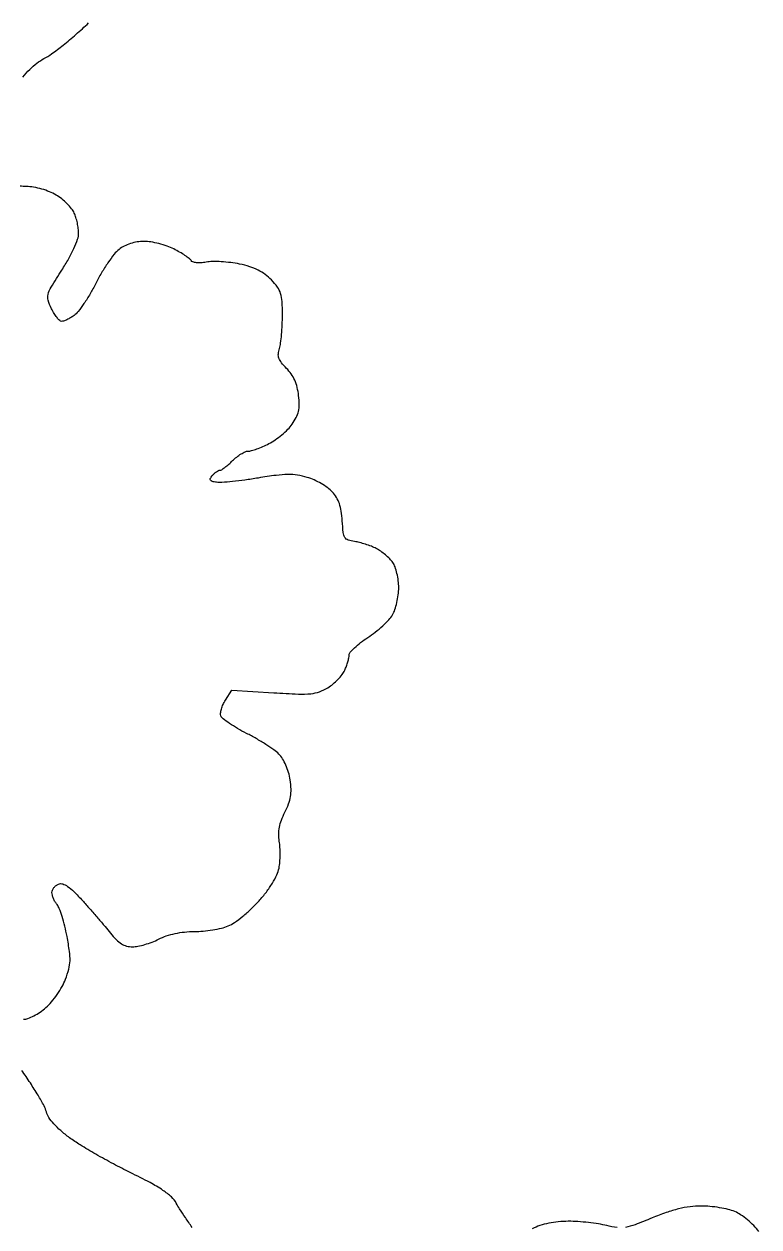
# Model space of a CAD drawing. Extents: x 0 to 102, y 0 to 135.
# Drawn here: x 17.06 to 33.38, y 54.02 to 80.71 of the extents above; entities that cross this region are included whole.
import ezdxf

# ---------------------------------------------------------------- set-up
doc = ezdxf.new("R2010")
doc.units = 0
doc.header["$MEASUREMENT"] = 0

msp = doc.modelspace()

# ---------------------------------------------------------------- linework, layer by layer
for points in [[(17.034703, 79.529498, -0.028559), (17.189124, 79.702865, -0.030827), (17.348387, 79.843792, -0.047791), (17.503082, 79.942348, 0.04042), (17.67067, 80.045684, 0.009885), (17.928423, 80.242894, 0.010064), (18.215716, 80.481462, 0.009887), (18.494906, 80.732777, -0.015804)], [(17.051012, 58.6278, 0.089194), (17.148567, 58.645342, 0.031056), (17.279553, 58.703512, 0.029682), (17.41887, 58.786903, 0.030465), (17.546065, 58.885542, 0.038288), (17.668865, 59.011243, 0.023075), (17.795206, 59.177076, 0.023039), (17.906183, 59.354547, 0.037006), (17.981982, 59.516062, 0.026297), (18.054909, 59.741991, 0.056257), (18.081765, 59.923058, 0.044392), (18.070559, 60.130863, 0.011317), (18.015029, 60.463869, 0.013287), (17.964951, 60.693815, 0.015482), (17.904878, 60.909218, 0.014554), (17.843533, 61.08713, 0.08454), (17.793556, 61.172461, -0.042056), (17.750623, 61.233312, -0.032817), (17.714346, 61.305663, -0.033744), (17.689415, 61.37805, -0.066154), (17.6814, 61.43836, -0.09923), (17.692387, 61.493178, -0.066854), (17.724702, 61.54844, -0.063792), (17.772456, 61.595752, -0.071854), (17.828811, 61.627264, -0.170988), (17.919344, 61.629773, -0.073868), (18.028997, 61.575656, -0.044245), (18.168427, 61.459552, -0.013567), (18.357561, 61.260904, -0.003388), (18.521202, 61.076925, -0.002595), (18.69767, 60.873679, -0.002624), (18.860862, 60.681713, -0.006207), (18.979882, 60.536589, 0.027119), (19.107538, 60.393571, 0.059137), (19.222618, 60.302449, 0.072827), (19.339166, 60.252319, 0.065293), (19.469703, 60.2352, 0.049516), (19.588447, 60.246988, 0.021432), (19.742869, 60.284903, 0.020957), (19.904977, 60.339619, 0.026084), (20.0502, 60.4044, -0.036873), (20.22045, 60.475986, -0.02834), (20.414998, 60.529338, -0.027044), (20.624636, 60.562506, -0.025716), (20.840198, 60.5736, 0.022898), (21.037326, 60.582632, 0.017695), (21.250706, 60.60987, 0.018014), (21.448482, 60.649626, 0.040368), (21.594046, 60.697072, 0.052882), (21.734168, 60.773884, 0.018793), (21.917003, 60.911351, 0.018407), (22.107903, 61.078475, 0.020651), (22.278503, 61.253146, 0.02084), (22.441175, 61.449989, 0.025161), (22.576291, 61.648061, 0.027694), (22.674697, 61.831243, 0.06312), (22.722727, 61.980402, 0.027493), (22.7404, 62.115085, 0.016238), (22.747378, 62.277166, 0.01622), (22.743815, 62.439941, 0.026645), (22.729022, 62.576894, -0.042258), (22.716949, 62.734593, -0.045892), (22.732274, 62.887669, -0.042258), (22.777027, 63.045701, -0.027836), (22.853435, 63.218614, 0.02776), (22.935949, 63.405268, 0.050079), (22.979005, 63.566696, 0.049947), (22.98917, 63.733751, 0.02746), (22.969938, 63.937869, 0.033627), (22.93348, 64.103958, 0.032404), (22.874754, 64.265797, 0.03423), (22.800788, 64.407418, 0.058982), (22.718548, 64.511743, 0.041792), (22.609389, 64.604034, 0.012382), (22.427935, 64.726467, 0.012332), (22.216347, 64.854493, 0.013001), (22.002352, 64.969593, -0.014161), (21.799078, 65.079536, -0.018423), (21.619883, 65.192123, -0.016258), (21.479269, 65.294714, -0.136223), (21.432925, 65.357326, -0.118877), (21.424672, 65.420572, -0.042296), (21.442131, 65.510666, -0.039069), (21.478911, 65.610169, -0.036988), (21.531289, 65.704671), (21.677381, 65.927637), (22.606043, 65.871234, 0.005209), (23.152247, 65.843767, 0.033336), (23.42908, 65.851194, 0.062507), (23.620803, 65.893729, 0.052649), (23.808327, 65.983937, 0.035342), (23.920353, 66.064631, 0.027217), (24.03069, 66.167277, 0.027868), (24.123625, 66.275106, 0.057087), (24.181074, 66.370603, 0.018306), (24.219018, 66.462672, 0.017091), (24.251082, 66.559384, 0.017359), (24.273617, 66.647185, 0.054184), (24.2802, 66.707755, -0.181168), (24.30334, 66.769523, -0.024236), (24.40132, 66.87151, -0.025466), (24.534614, 66.985168, -0.018874), (24.692524, 67.097279, 0.021254), (24.860468, 67.217721, 0.019019), (25.02414, 67.356332, 0.019436), (25.161545, 67.492148, 0.05475), (25.242424, 67.600108, 0.052422), (25.295248, 67.71565, 0.024932), (25.339587, 67.873272, 0.024392), (25.369923, 68.044261, 0.031714), (25.38, 68.202979, 0.031199), (25.370289, 68.358457, 0.026857), (25.341215, 68.519646, 0.027763), (25.298718, 68.663276, 0.067058), (25.247964, 68.761459, 0.041807), (25.180471, 68.842478, 0.022874), (25.085553, 68.930357, 0.022649), (24.980288, 69.011361, 0.033348), (24.880487, 69.071718, 0.025614), (24.772475, 69.120737, 0.016143), (24.64198, 69.16727, 0.016202), (24.510346, 69.204816, 0.028454), (24.399172, 69.22603, -0.049538), (24.256811, 69.259462, -0.179507), (24.185945, 69.317342, -0.106246), (24.149744, 69.426953, -0.012116), (24.128002, 69.688117, 0.024436), (24.105171, 69.8993, 0.044301), (24.063039, 70.067742, 0.051722), (23.997794, 70.20742, 0.051812), (23.905302, 70.330645, 0.050047), (23.804095, 70.420017, 0.025113), (23.66063, 70.512613, 0.024653), (23.50123, 70.594314, 0.033325), (23.349581, 70.651001, 0.035068), (23.13154, 70.699985, 0.041136), (22.920206, 70.714517, 0.02933), (22.658229, 70.695566, 0.008712), (22.260981, 70.636228, -0.007336), (21.967064, 70.591497, -0.008668), (21.687854, 70.558106, -0.007729), (21.451829, 70.537703, -0.052945), (21.335412, 70.541781, -0.024237), (21.235548, 70.560911, -0.192499), (21.197974, 70.587627, -0.276057), (21.196671, 70.626314, -0.046959), (21.24002, 70.689831, -0.031573), (21.28344, 70.735896, -0.034145), (21.331252, 70.774842, -0.036404), (21.376469, 70.802101, -0.117979), (21.410313, 70.8102, 0.143831), (21.44925, 70.821637, 0.01807), (21.522158, 70.872328, 0.020042), (21.60607, 70.940707, 0.015392), (21.692209, 71.0217, -0.028739), (21.783035, 71.102644, -0.030338), (21.880977, 71.171072, -0.031837), (21.972025, 71.219111, -0.105856), (22.037825, 71.2332, 0.071133), (22.110042, 71.243526, 0.015835), (22.228866, 71.28234, 0.016137), (22.36447, 71.336448, 0.014954), (22.499846, 71.400485, 0.033378), (22.639038, 71.483633, 0.022556), (22.786246, 71.595613, 0.02277), (22.91931, 71.717344, 0.041408), (23.014362, 71.82984, 0.036347), (23.104948, 71.978887, 0.062823), (23.154336, 72.115043, 0.057697), (23.170703, 72.267099, 0.026055), (23.158633, 72.467545, 0.033149), (23.125966, 72.648591, 0.043862), (23.071316, 72.806873, 0.046408), (22.99295, 72.946033, 0.044975), (22.88953, 73.069943, -0.026713), (22.776454, 73.195793, -0.083743), (22.720994, 73.294599, -0.105171), (22.707666, 73.392868, -0.057506), (22.730688, 73.512803, 0.041815), (22.756983, 73.629863, 0.011261), (22.778818, 73.819144, 0.011323), (22.793956, 74.036011, 0.011501), (22.799155, 74.252211, 0.014613), (22.790669, 74.553266, 0.061799), (22.758273, 74.730441, 0.08004), (22.687955, 74.870944, 0.035124), (22.554466, 75.031375, 0.043165), (22.415728, 75.153134, 0.043095), (22.258072, 75.249338, 0.03894), (22.072102, 75.324463, 0.025353), (21.847869, 75.383008, 0.019942), (21.650636, 75.415812, 0.016738), (21.43953, 75.435174, 0.017063), (21.245336, 75.439809, 0.043825), (21.10565, 75.426097, -0.029411), (20.990566, 75.411444, -0.043501), (20.888894, 75.413388, -0.052099), (20.810535, 75.430103, -0.177571), (20.770157, 75.461813, 0.092601), (20.730123, 75.505812, 0.014768), (20.634841, 75.573596, 0.015919), (20.516309, 75.64741, 0.013348), (20.38623, 75.718209, 0.033417), (20.236069, 75.782572, 0.022194), (20.056626, 75.836853, 0.022367), (19.876886, 75.874156, 0.039999), (19.726579, 75.8862, 0.03845), (19.572993, 75.874372, 0.038958), (19.423724, 75.83917, 0.040312), (19.286787, 75.782872, 0.049009), (19.16995, 75.708217, 0.059343), (19.063696, 75.602035, 0.01673), (18.924769, 75.412977, 0.016615), (18.78092, 75.187087, 0.016827), (18.65303, 74.953078, -0.015383), (18.527801, 74.722359, -0.016742), (18.391911, 74.506345, -0.01642), (18.263848, 74.329904, -0.074916), (18.172265, 74.24276, -0.020161), (18.093103, 74.191942, -0.022116), (18.012463, 74.149327, -0.022225), (17.940835, 74.119255, -0.094527), (17.895226, 74.111681, -0.188611), (17.853122, 74.129323, -0.031461), (17.792984, 74.195414, -0.030716), (17.728845, 74.286414, -0.022912), (17.669236, 74.393805, -0.042579), (17.595733, 74.580099, -0.139788), (17.59404, 74.711071, -0.071016), (17.662198, 74.869338, -0.005822), (17.901886, 75.251573, 0.016021), (18.047893, 75.495322, 0.019787), (18.167352, 75.731613, 0.020275), (18.250942, 75.93615, 0.087075), (18.2736, 76.065268, 0.033306), (18.266534, 76.171235, 0.020185), (18.244823, 76.295082, 0.020183), (18.213188, 76.416804, 0.033237), (18.175635, 76.516248, 0.062849), (18.116703, 76.611713, 0.027734), (18.017181, 76.722018, 0.026913), (17.897309, 76.828751, 0.032585), (17.773785, 76.914814, 0.038817), (17.628117, 76.988036, 0.027025), (17.454164, 77.048427, 0.02698), (17.274238, 77.089828, 0.03802), (17.110467, 77.105634, -0.011124), (16.973505, 77.111453, -0.019292)], [(20.794536, 54.00952, -0.006451), (20.643432, 54.225361, -0.006382), (20.515531, 54.41842, -0.023779), (20.442521, 54.544527, 0.089797), (20.335263, 54.68377, 0.036865), (20.146445, 54.830805, 0.025027), (19.85846, 55.002604, 0.008335), (19.420789, 55.225571, -0.008844), (19.044517, 55.417742, -0.007555), (18.654796, 55.633177, -0.00763), (18.306365, 55.839844, -0.021414), (18.071266, 55.998428, -0.01999), (17.875185, 56.155774, -0.030999), (17.720701, 56.308045, -0.036655), (17.611811, 56.449117, -0.084751), (17.558022, 56.571209, 0.062528), (17.506854, 56.702826, 0.010356), (17.372261, 56.939882, 0.01123), (17.200985, 57.213343, 0.009724), (17.009412, 57.492488)], [(33.378879, 53.915842, 0.033546), (33.264556, 54.048, 0.02456), (33.121475, 54.179029, 0.024992), (32.972979, 54.29014, 0.049195), (32.843301, 54.359992, 0.040524), (32.698831, 54.407031, 0.017991), (32.502181, 54.446443, 0.01767), (32.289829, 54.473444, 0.022789), (32.093438, 54.4824, 0.031965), (31.84859, 54.466731, 0.027723), (31.59558, 54.419842, 0.024376), (31.320056, 54.338395, 0.015316), (31.006481, 54.217924, -0.008885), (30.627574, 54.066735, -0.048952), (30.415577, 54.009416, -0.071436)], [(30.233833, 54.005125, -0.031924), (29.998048, 54.048724, 0.022436), (29.819281, 54.085299, 0.011392), (29.591729, 54.116013, 0.011294), (29.355063, 54.137082, 0.016553), (29.146167, 54.144, 0.024235), (28.92345, 54.133198, 0.027044), (28.710941, 54.100864, 0.028721), (28.516166, 54.048528, 0.037973), (28.34672, 53.977718, 0.037242)]]:
    msp.add_lwpolyline(points, format="xyb")

doc.saveas('drawing.dxf')
